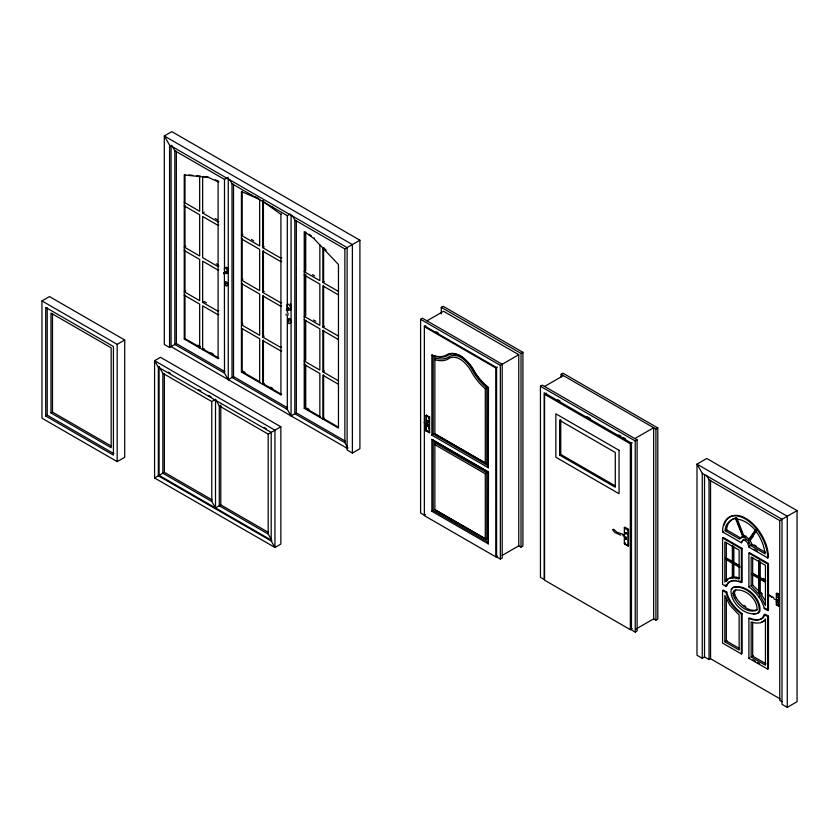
<?xml version="1.0" encoding="UTF-8"?>
<svg xmlns="http://www.w3.org/2000/svg" width="839" height="839" viewBox="0 0 839 839"><rect width="100%" height="100%" fill="white"/><g stroke="black" fill="none" stroke-linecap="round" stroke-linejoin="round"><path stroke-width="1.26" d="M777.229 601.678C776.515 606.167 775.509 596.959 777.889 601.332C776.851 596.571 777.134 605.622 777.763 601.374M434.875 433.857L486.798 463.831L486.798 387.859A39.59 22.863 60 0 1 473.206 371.562L472.221 369.747A23.754 13.718 60 0 0 461.911 358.075L459.772 356.837A23.754 13.718 60 0 0 449.452 356.606L448.466 357.278A39.59 22.863 60 0 1 434.875 357.886L434.875 433.857L486.798 463.831M434.875 509.661L486.798 539.634L486.798 472.818L434.875 442.845L434.875 509.661L486.798 539.634M427.607 426.275L427.491 425.583A2.381 1.374 60 0 1 427.544 425.268L427.46 425.016M776.966 601.123L777.743 600.273M288.05 318.904C294.646 320.98 286.246 328.164 288.134 318.893M291.081 322.354L291.081 321.075M286.172 313.88L286.141 315.391M287.735 315.642L288.165 313.293M425.037 423.255L424.167 422.416M426.694 416.532L426.338 416.123M426.694 420.8L426.957 420.171M426.097 430.313L429.62 432.641L429.62 417.035L426.275 415.106L425.855 430.858L429.62 432.641M425.855 430.858L426.694 430.522M428.026 422.09L428.089 421.031M428.372 417.728L428.949 417.916M427.932 425.1L427.817 424.576M428.834 417.99L428.393 417.476M625.139 528.916L624.929 528.14L625.003 528.895M625.317 533.51L625.59 532.555M625.233 543.273L625.013 543.777L624.688 543.032M627.173 529.923L627.834 530.164M627.299 544.563L627.698 545.193L627.562 544.448M627.708 545.119L627.446 544.511L627.509 545.13M488.298 467.711L488.298 387.587A39.15 22.601 60 0 1 474.192 371.625A27.32 15.773 60 0 0 460.087 355.663A27.32 15.773 60 0 0 445.981 355.337A39.15 22.601 60 0 1 431.875 355.012L431.875 435.137L488.298 467.711L488.487 387.471A38.363 22.15 60 0 1 474.664 371.824A26.775 15.459 60 0 0 467.25 361.42M725.148 530.772C724.98 524.092 730.255 519.509 736.202 517.988C730.402 518.67 726.763 524.385 726.647 529.902L725.148 530.772L739.599 539.11L740.868 537.526L743.973 536.31L746.647 537.075L749.321 539.393L755.729 530.258M767.706 557.945A31.913 18.427 60 0 0 745.137 518.859A31.913 18.427 60 0 0 722.568 531.895L741.382 542.749L742.484 540.316A5.317 3.073 60 0 1 747.801 543.389L748.902 547.091L767.706 557.945L768.461 557.516A31.913 18.427 60 0 0 748.839 520.348A31.913 18.427 60 0 0 724.088 525.151M223.73 273.692L223.541 273.053M225.848 272.381L225.366 271.626L225.995 271.857M488.298 543.871L488.487 472.011L431.875 439.479L431.875 511.297L488.298 543.871L488.298 472.053L431.875 439.479M286.791 308.773L286.55 310.273L288.364 309.392M288.731 308.595L288.616 309.224M725.987 586.419L728.137 582.591C732.069 579.843 737.261 580.703 741.382 582.56L742.127 582.13L742.127 548.391L723.323 537.537L722.568 537.967L722.568 584.447L725.987 586.419L728.892 582.161L732.007 580.609L736.076 580.389M764.287 614.609L762.148 618.395C758.215 621.143 753.023 620.294 748.902 618.427L748.902 658.279L767.706 669.144L768.461 668.704L768.461 616.151L765.042 614.179L764.287 614.609L767.706 616.592L768.461 616.151M732.908 593.435L734.293 590.394C744.55 587.615 757.439 598.826 757.04 609.261L755.991 610.603C745.829 613.393 734.943 603.021 732.908 593.435L734.419 592.565L735.793 589.523M228.156 272.748L228.072 269.676M228.229 285.291L228.166 282.984M427.859 425.037L427.88 425.237A2.129 1.227 60 0 0 427.827 425.52M426.222 430.166L426.569 430.585M426.663 430.669L426.212 430.25M428.666 432.127L428.844 431.466M622.8 534.831C623.629 533.667 624.342 536.939 623.041 535.743M625.065 543.253L625.034 543.641M288.689 308.836L287.84 310M290.965 309.916L290.965 305.239M428.572 431.938L428.54 431.403L428.813 432.054M223.688 272.895L225.502 271.553M225.701 272.539L225.334 273.147M756.379 531.066L749.206 540.631L748.566 539.823L755.687 529.682M749.206 540.631L756.338 530.489M750.716 539.76L753.569 535.702M725.578 558.386L732.353 562.298L733.108 561.857L726.333 557.945L725.578 558.386L725.578 559.256L726.333 558.816L726.333 581.196L727.853 579.046M764.864 615.197L762.903 617.965C758.97 620.713 753.768 619.853 749.657 617.997L748.902 618.427M428.089 422.048L427.408 422.237M426.883 424.314L427.471 424.094M427.051 424.083L427.596 424.073M427.02 424.513L427.617 424.88M427.439 425.09L427.03 426.149M731.86 589.083L733.307 587.237C745.976 583.64 761.33 598.259 759.935 611.044L758.477 612.879C745.756 617.85 729.657 602.392 731.105 589.513L732.552 587.678C745.221 584.08 760.585 598.7 759.18 611.474L757.722 613.319M626.009 539.278L625.8 536.803L625.485 538.428M624.803 542.959L625.139 543.714M223.866 272.633L224.978 271.846M225.523 272.801L224.758 273.556M286.571 309.151C287.337 307.315 289.581 309.004 288.385 308.007M427.376 426.275L426.936 425.279A2.381 1.374 60 0 0 426.925 424.954L426.904 424.995M624.342 527.574L624.751 527.165L628.526 529.346L628.526 545.843L627.981 545.895L624.342 543.798L624.342 527.574L627.981 529.671L627.981 545.895M729.825 521.753L731.44 520.264M741.414 537.547L743.333 536.362M743.239 539.876L741.382 542.749M776.715 595.795C778.005 594.746 779.085 598.731 777.459 597.63M431.875 435.137L433.186 434.067L433.186 355.547L431.875 355.012M485.288 538.659L485.288 473.794L486.798 472.818M431.875 511.297L433.186 510.469L433.186 440.087M225.02 273.273L223.552 273.378M429.075 432.714L429.075 417.361L429.62 417.035M627.981 529.671L628.526 529.346M485.288 462.499L485.288 388.73L486.798 387.859M203.426 176.463L202.671 176.893L202.671 213.022L218.098 221.926L218.853 221.496M203.426 349.244L218.853 358.148L218.098 358.578L184.244 339.04L184.244 174.963L208.617 177.522L218.098 181.801L218.853 181.371L215.298 179.756M224.495 268.417L224.495 179.41L228.25 177.239M41.95 300.918L49.47 296.576L124.707 340.005L124.707 457.286L117.177 461.628L41.95 418.189L41.95 300.918L117.177 344.357L124.707 340.005M202.671 213.022L204.181 212.152M218.853 224.967L218.098 225.397L202.671 216.493L202.671 257.709L218.098 266.613L218.853 266.173M281.663 257.762L280.918 258.192L262.67 247.662L262.67 201.182L263.425 200.741L263.425 247.232M185.744 246.194L184.244 247.065L199.661 255.968L199.661 214.763L184.244 205.859M242.922 234.521L241.422 235.392L259.66 245.921L259.66 199.441L241.422 191.575L241.422 372.044L280.918 394.844L281.663 394.414L263.425 383.884L263.425 340.068L262.67 340.498L262.67 384.314L264.18 383.444M280.918 394.844L280.918 214.385L281.663 213.945M287.305 312.538L287.305 215.675L290.126 214.05M218.853 269.655L218.098 270.085L202.671 261.181L202.671 302.386L218.098 311.29L218.853 310.86M185.744 290.881L184.244 291.752L199.661 300.656L199.661 259.44L184.244 250.536M262.67 247.662L264.18 246.792M202.671 302.386L204.181 301.516L206.384 302.795M242.922 279.209L241.422 280.079L259.66 290.609L259.66 249.403L241.422 238.863M313.734 238.433L338.463 264.516L338.463 428.079L304.232 408.31L304.232 231.616L313.734 238.433L314.489 238.003M281.663 261.233L280.918 261.674L262.67 251.134L262.67 292.339L280.918 302.879L281.663 302.439M326.214 250.358L323.613 247.62L322.858 248.05L322.858 282.407L338.463 291.427M218.853 314.331L218.098 314.772L202.671 305.857L202.671 349.674L204.181 348.804M45.715 416.018L113.422 455.116L113.422 346.528L45.715 307.431L45.715 416.018L47.215 415.148L113.8 453.595M50.98 412.977L111.157 447.722L111.157 347.828L50.98 313.083L50.98 412.977L52.479 412.106L111.556 446.212M262.67 292.339L264.18 291.479M352.38 453.05L352.38 244.569L164.308 135.981L169.572 145.105L347.115 247.599L347.115 450.008L352.38 453.05L359.91 448.708L359.91 240.216L171.827 131.639L164.308 135.981L164.308 344.462L169.572 347.503L176.347 343.591L224.873 371.614M184.244 339.04L185 338.599L200.416 347.503L199.661 347.944L199.661 304.127L184.244 295.223L185 294.783L185 338.599M347.996 448.057L344.86 442.625L344.86 248.91L359.91 240.216M211.764 501.439L211.764 401.545L215.518 399.364L215.518 507.952L211.764 501.439L162.86 473.206L162.86 373.303L159.095 366.79L158.34 367.23L158.34 475.807L271.196 540.966L274.961 547.479L280.866 544.071L280.866 426.799L160.49 357.299L154.575 360.707L154.575 477.978L274.961 547.479L274.961 430.208L154.575 360.707L158.34 367.23L271.196 432.379L280.866 426.799M242.922 323.885L241.422 324.756L259.66 335.285L259.66 294.08L241.422 283.551L242.167 283.11L242.167 324.326M281.663 305.92L280.918 306.35L262.67 295.821L262.67 337.026L280.918 347.556L281.663 347.126M322.858 282.407L324.357 281.537M262.67 337.026L264.18 336.156M223.877 273.661L224.412 273.587L224.495 373.135L228.25 379.648L233.515 376.606L233.515 184.192M241.422 372.044L242.922 371.174L245.072 372.411M281.663 350.597L280.918 351.038L262.67 340.498M338.463 294.898L322.858 285.879L322.858 327.095L324.357 326.224M338.463 380.791L322.858 371.771L322.858 330.566L323.613 330.136L323.613 371.341M322.858 371.771L324.357 370.901M425.478 514.548L424.356 515.198L420.591 513.028L420.591 319.313L422.468 318.233L502.215 364.273L502.215 557.987L500.338 559.068L496.573 556.897L496.573 367.524L424.356 325.826L424.356 515.639L495.818 556.897L497.328 556.026M441.283 313.912L441.283 307.368L443.16 306.287L522.907 352.328L522.907 546.042L521.019 547.122L518.764 545.822L502.173 555.408M154.575 477.978L164.36 472.336L164.36 373.733M426.936 320.855L443.537 311.279L518.764 354.708L518.764 545.822M425.855 325.826L424.356 326.696L495.818 367.964L497.328 367.094M287.305 316.471L287.305 409.401L291.07 415.913L296.335 412.872L296.335 220.468M304.232 408.31L305.742 407.439L305.742 364.923M271.322 539.446L268.186 534.013L268.186 434.12L271.007 432.494M324.357 418.189L322.858 419.06L322.858 375.253L338.463 384.262M214.763 508.392L220.783 504.91L220.783 405.017M420.591 319.313L500.338 365.353L518.764 354.708M441.283 307.368L521.019 353.408L522.907 352.328M427.187 425.667L427.103 425.1M540.442 386.244L542.319 385.153L637.105 439.888L637.105 630.991L635.228 632.082L631.463 629.911L631.463 443.139L544.196 392.757L544.196 579.529L540.442 577.358L540.442 386.244L635.228 440.968L637.105 439.888M561.123 376.921L561.123 374.299L563.011 373.208L657.797 427.942L657.797 619.046L655.92 620.136L653.665 618.836L635.962 629.051M544.574 386.454L563.389 375.599M632.218 628.61L630.341 629.69L544.574 580.179L544.574 394.278L546.462 393.187M559.623 420.339L615.291 452.483L615.291 487.228L559.623 455.084L559.623 420.339L560.756 419.689L560.756 454.434L615.312 485.928M559.623 455.084L560.756 454.434M634.85 438.577L653.665 427.722L653.665 618.836M544.574 394.278L630.341 443.789L632.218 442.709M561.123 374.299L655.92 429.023L657.797 427.942M625.003 528.476L624.688 528.748M627.425 530.248L627.582 529.849M627.415 544.595L627.299 544.742M742.872 536.708L735.446 518.429L736.852 517.936M722.568 531.895L723.323 531.454M782 701.719L779.746 700.418L779.746 520.6L797.05 510.605L706.774 458.482L696.989 464.135L696.989 655.249L702.264 658.279L704.519 656.979L709.028 659.59L710.539 658.72L780.134 698.897M748.566 539.823L749.321 539.393M742.127 537.138L745.137 537.946L748.157 540.62L748.912 540.19M722.568 537.967L741.382 548.832L742.127 548.391M748.157 540.62L750.685 545.518L752.195 544.647L765.525 552.345M748.902 547.091L749.657 546.661L749.531 545.455M748.902 553.174L749.657 552.733L768.461 563.598L768.461 610.068L767.706 610.509L764.298 608.537C762.294 599.696 756.012 592.261 748.902 586.901L748.902 553.174L767.706 564.028L768.461 563.598M725.578 559.256L732.353 563.158L733.852 562.298L733.852 546.661M732.353 563.158L732.353 577.62L733.108 577.19L731.43 577.274L726.354 579.917L724.833 582.067L724.833 541.879L739.128 550.132L739.128 579.004L734.45 577.893L729.93 578.144M726.333 581.196L727.088 580.766M732.353 577.62L735.96 577.033L739.463 577.861M722.568 590.53L723.323 590.09L726.752 592.072C728.766 600.881 735.027 608.306 742.127 613.655L742.127 653.508L741.382 653.938L722.568 643.083L722.568 590.53L725.997 592.502C728.021 601.322 734.282 608.736 741.382 614.085L741.382 653.938M759.431 593.257L759.431 578.795L760.186 578.365L760.186 592.816L759.431 593.257L758.687 592.344L758.687 578.365L751.912 574.453L751.912 573.582L752.667 573.152L759.431 577.064M725.997 592.502L726.752 592.072M733.234 591.726L734.744 590.855M759.431 560.987L759.431 577.935L760.186 577.494L765.829 580.756M733.234 595.522L734.744 594.652L734.419 592.565M748.902 586.901L749.657 586.471M751.157 585.947L751.157 557.086L765.451 565.339L765.451 605.527L760.354 595.711L751.157 585.947L752.667 585.077L752.667 574.023M734.293 598.071L735.793 597.2L734.744 594.652M758.687 592.344L759.431 591.914M761.55 594.473L762.305 594.043L760.942 592.386M758.97 597.001L759.431 596.225M776.327 593.509L777.082 593.068L779.337 594.379L779.337 605.664L778.592 606.104L776.327 604.804L776.327 593.509L778.592 594.809L779.337 594.379M741.382 614.085L742.127 613.655M776.935 600.21L777.459 599.906M777.69 600.095L776.914 601.248M776.893 601.081L777.648 600.64M764.298 608.537L765.042 608.097M776.631 601.332L777.722 600.682M776.641 602.381L777.166 602.077L776.641 602.549M777.008 603.01L777.763 602.496M776.327 604.804L777.082 604.363M724.833 641.783L739.128 650.036L739.128 615.039L729.93 605.276L724.833 595.47L724.833 641.783L727.088 640.472M748.902 658.279L749.657 657.849M751.157 656.979L765.451 665.233L765.451 618.92L763.93 621.07L760.354 622.842L755.834 623.094L751.157 621.993L751.157 656.979L753.412 655.679M787.265 707.361L787.265 516.258L696.989 464.135L702.264 473.248L782 519.289L782 704.32L787.265 707.361L797.05 701.719L797.05 510.605M426.904 420.203L428.026 421.073M288.228 308.259L287.756 308.207M761.864 621.972L764.539 620.65M626.251 539.141C623.387 538.365 627.31 535.429 625.8 539.047M757.502 609.733C748.64 612.659 740.145 604.143 735.793 597.2M624.342 543.798L628.526 545.843M427.041 424.24L427.575 424.712M753.16 613.875L756.17 613.844M625.695 532.513L626.565 532.943M286.865 310.388L286.214 310.042M734.995 518.764C752.059 520.075 763.217 538.198 765.137 553.855L750.685 545.518M744.728 535.869L745.84 535.985M188.848 174.932L192.708 175.33M196.567 175.739L200.416 176.148L199.661 176.578L199.661 211.281L184.244 202.377L185 201.947L185 174.522M204.611 176.589L208.177 176.956M738.446 580.945L740.816 581.5M623.115 534.38L616.864 532.178L613.571 529.199L612.512 529.682L614.935 532.555L620.692 535.146M226.289 267.169L227.096 267.662M626.167 538.208L626.293 537.621M249.015 194.092L252.434 195.571M254.71 196.546L258.129 198.025M773.705 597.578L768.671 594.903L771.691 597.41M171.701 145.315L174.837 150.747L224.495 179.41M229.508 179.41L232.015 183.751L287.305 215.675M292.329 215.675L294.835 220.028L344.86 248.91M706.448 475.304L709.028 479.772L779.746 520.6M557.746 399.71L560.001 401.011M587.08 416.647L590.467 418.598M618.679 434.885L620.933 436.186M623.188 437.497L625.454 438.797M436.07 331.72L438.336 333.031M215.193 218.518L217.395 219.787M251.511 239.482L253.651 240.72M312.433 274.657L314.656 275.937M754.051 544.857L756.275 546.137M726.647 529.902L741.099 538.239M754.083 549.209L757.397 551.129M763.196 578.365L765.451 579.665M733.852 562.298L739.495 565.549M216.294 263.834L218.497 265.103M313.545 319.984L315.779 321.264M739.872 566.64L733.108 562.728L733.108 545.79M751.912 573.582L758.687 577.494L758.687 560.557M759.431 577.935L765.074 581.186M739.872 567.51L733.108 563.598L733.108 577.578M759.431 578.795L765.074 582.056M322.858 327.095L338.463 336.103M304.232 319.816L319.848 328.825L319.848 370.041L304.232 361.022L305.742 360.151L305.742 320.236M322.858 330.566L338.463 339.575M773.705 598.658L775.205 599.528M725.032 584.993L726.742 585.979M765.902 608.59L768.461 610.068M425.855 415.504L429.075 417.361M433.186 434.067L488.487 465.991M241.422 328.227L259.66 338.767L259.66 382.574M304.232 364.504L319.848 373.512L319.848 417.329M485.288 473.794L434.885 444.691L434.875 442.845M739.526 648.526L726.333 640.912L726.333 598.459M765.86 663.733L752.667 656.108L752.667 622.412M752.971 659.769L755.184 661.048M757.397 662.317L759.61 663.597M197.868 345.165L200.07 346.434M210.946 352.716L213.211 354.016M270.619 387.167L272.759 388.405M306.854 408.09L309.088 409.38M259.345 381.525L242.167 371.614L242.167 329.087M320.603 416.889L304.987 407.88L304.987 364.063M338.107 426.999L323.613 418.63L323.613 374.813M233.515 376.606L287.683 407.88M296.335 412.872L345.249 441.115M224.495 373.135L174.837 344.462L174.837 150.747M287.305 409.401L232.015 377.477L232.015 183.751M344.86 442.625L294.835 413.742L294.835 220.028M347.493 448.487L171.083 346.633L171.083 145.535M439.772 512.818L442.027 514.118M449.924 518.68L452.19 519.981M455.567 521.931L457.832 523.242M439.584 512.86L441.838 514.16M449.746 518.722L452.001 520.033M433.186 510.469L488.487 542.393M168.125 372.002L170.38 373.303M198.591 389.6L200.846 390.901M208.754 395.463L211.008 396.763M264.044 427.387L266.309 428.687M162.86 373.303L211.764 401.545M215.518 399.364L219.283 405.887L268.186 434.12M164.36 472.336L212.152 499.929M220.783 504.91L268.574 532.503M268.186 534.013L219.283 505.781L219.283 405.887M225.733 283.435C223.793 282.292 227.914 284.767 225.869 283.54M225.366 271.626L226.006 272.004M288.291 320.781C286.12 319.397 290.598 322.323 288.427 320.918M288.228 308.091L288.91 308.532M744.036 605.401L745.714 606.545M309.213 234.217L311.321 235.728M271.532 206.614L273.556 208.082M262.67 201.182L280.918 214.385M626.104 532.597L626.806 533.541M427.471 422.206L426.904 421.65M752.667 585.077L758.739 591.065M289.801 318.38L290.734 319.732M288.217 310.273C295.422 310.231 283.981 296.796 287.819 309.675M760.186 592.816L765.43 600.745M225.03 273.115C231.889 276.639 222.366 259.849 224.695 272.434M749.961 540.19L752.195 544.647M290.231 303.886L290.63 304.484M227.474 268.197L227.809 268.879M748.556 542.948L748.86 543.599M625.527 534.107L625.349 533.174M737.292 519.079L743.973 536.31M738.425 523.735L742.442 534.065M736.097 518.366L743.218 536.74M626.859 533.51L626.911 534.149M434.875 357.886L434.885 359.637A38.437 22.192 60 0 0 448.078 359.05L449.033 358.389A23.062 13.319 60 0 1 459.048 358.62L461.125 359.826A23.062 13.319 60 0 1 471.14 371.153L472.095 372.915A38.437 22.192 60 0 0 485.288 388.73M778.592 594.809L778.592 606.104M767.706 564.028L767.706 610.509M767.706 616.592L767.706 669.144M760.186 561.857L760.186 577.494M752.667 557.516L752.667 573.152M741.382 548.832L741.382 582.56M733.852 563.158L733.852 577.148M732.353 545.35L732.353 562.298M726.333 542.319L726.333 557.945M710.539 480.202L710.539 658.72M709.028 479.772L709.028 659.59M704.519 474.559L704.519 656.979M702.264 473.248L702.264 658.279M655.92 429.023L655.92 620.136M635.228 440.968L635.228 632.082M630.341 443.789L630.341 629.69M521.019 353.408L521.019 547.122M500.338 365.353L500.338 559.068M495.818 367.964L495.818 556.897M426.275 415.106L426.275 421.608M426.275 424.209L426.275 430.711M323.613 247.62L323.613 281.977M323.613 285.449L323.613 326.654M319.848 244.883L319.848 280.677L304.232 271.658L305.742 270.787L305.742 232.046M305.742 274.269L305.742 315.474L304.232 316.345L319.848 325.354L319.848 284.148L304.232 275.129L304.987 274.699L304.987 315.904M304.987 232.476L304.987 271.228M304.987 320.666L304.987 360.592M291.07 214.815L291.07 415.913M271.196 432.379L271.196 540.966L271.951 540.536L159.095 475.377L159.095 366.79M263.425 250.704L263.425 291.909M263.425 295.38L263.425 336.596M242.167 191.145L242.167 234.962M242.167 238.433L242.167 279.639M228.25 178.55L228.25 379.648M218.098 181.801L218.098 358.578M185 205.419L185 246.635M185 250.106L185 291.311M176.347 151.188L176.347 343.591M169.572 145.105L169.572 347.503M117.177 344.357L117.177 461.628M52.479 313.513L52.479 412.106M47.215 307.871L47.215 415.148M744.917 539.729A5.317 3.073 60 0 1 745.892 540.138M466.012 360.193A26.775 15.459 60 0 0 460.842 356.187A26.775 15.459 60 0 0 447.019 355.862A38.363 22.15 60 0 1 433.186 355.547M456.489 354.582A26.282 15.175 60 0 1 457.737 354.907M459.006 355.358A26.282 15.175 60 0 1 460.296 355.914M225.45 281.715C224.621 290.913 231.155 282.712 225.534 281.705M426.222 426.086L426.621 426.652L426.243 426.023M428.488 427.397L428.886 427.963L428.519 427.334M777.239 604.52L777.617 604.982L777.302 604.437M777.239 594.62L777.617 595.092L777.239 594.62M619.056 450.302L555.858 413.826L555.858 457.255L619.056 493.741L619.056 450.302"/></g></svg>
